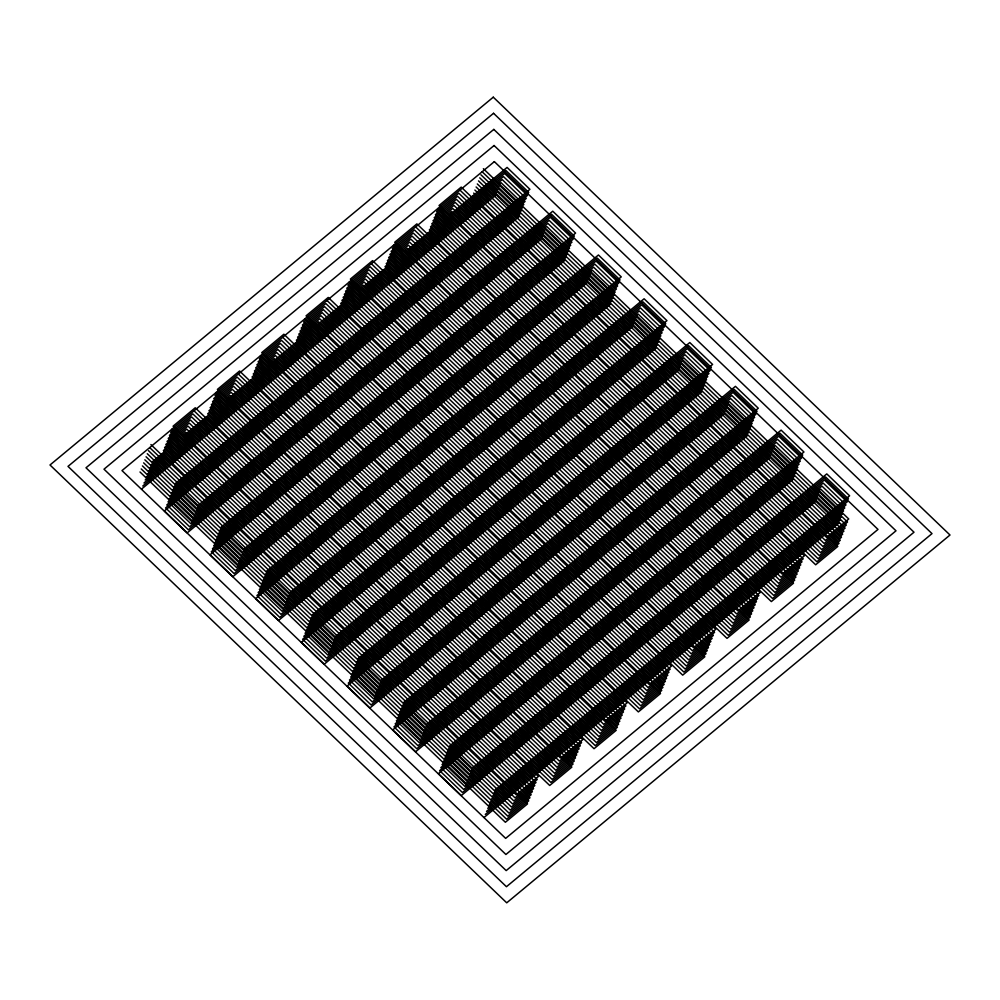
<?xml version="1.0" encoding="UTF-8"?>
<svg xmlns="http://www.w3.org/2000/svg" width="1000" height="1000" viewBox="0 0 1000 1000"><rect width="100%" height="100%" fill="white"/><g stroke="black" fill="none" stroke-linecap="round" stroke-linejoin="round"><path stroke-width="1.5" d="M152.463 461.662L507.075 167.413L529.913 189.312L175.3 483.562L198.125 505.45L552.75 211.2L575.588 233.1L220.963 527.337L243.8 549.237L598.425 254.988L621.263 276.875L266.637 571.125L289.475 593.013L644.1 298.775L666.938 320.662L312.312 614.913L335.15 636.8L689.775 342.55L712.6 364.45L357.987 658.7L380.825 680.588L735.438 386.337L758.275 408.225L403.663 702.475L426.488 724.375L781.112 430.125L803.95 452.013L449.325 746.263L472.163 768.15L826.787 473.9L849.625 495.8L495 790.05M151.25 464.712L505.863 170.463L528.7 192.362L174.088 486.6L196.925 508.5L551.538 214.25L574.375 236.137L219.75 530.388L242.587 552.275L597.212 258.038L620.05 279.925L265.425 574.175L288.263 596.062L642.887 301.812L665.725 323.713L311.1 617.962L333.938 639.85L688.562 345.6L711.388 367.488L356.775 661.737L379.613 683.637L734.225 389.387L757.062 411.275L402.45 705.525L425.275 727.412L779.9 433.162L802.738 455.062L448.113 749.312L470.95 771.2L825.575 476.95L848.413 498.85L493.787 793.088M150.037 467.762L504.65 173.512L527.487 195.4L172.875 489.65L195.712 511.538L550.325 217.3L573.162 239.188L218.538 533.438L241.375 555.325L596 261.075L618.837 282.975L264.212 577.225L287.05 599.113L641.675 304.862L664.513 326.75L309.887 621L332.725 642.9L687.35 348.65L710.175 370.538L355.562 664.788L378.4 686.675L733.012 392.425L755.85 414.325L401.238 708.575L424.062 730.462L778.688 436.213L801.525 458.113L446.9 752.35L469.738 774.25L824.362 480L847.2 501.887L492.575 796.137M148.825 470.8L503.438 176.562L526.275 198.45L171.663 492.7L194.5 514.587L549.113 220.338L571.95 242.237L217.325 536.487L240.162 558.375L594.788 264.125L617.625 286.012L263 580.262L285.837 602.163L640.462 307.913L663.3 329.8L308.675 624.05L331.512 645.938L686.137 351.688L708.975 373.587L354.35 667.837L377.188 689.725L731.8 395.475L754.638 417.375L400.025 711.612L422.85 733.512L777.475 439.263L800.312 461.15L445.688 755.4L468.525 777.288L823.15 483.05L845.987 504.938L491.362 799.188M147.613 473.85L502.238 179.6L525.062 201.5L170.45 495.75L193.287 517.638L547.9 223.388L570.737 245.275L216.112 539.525L238.95 561.425L593.575 267.175L616.413 289.062L261.788 583.312L284.625 605.2L639.25 310.95L662.087 332.85L307.462 627.1L330.3 648.988L684.925 354.738L707.763 376.625L353.137 670.875L375.975 692.775L730.588 398.525L753.425 420.412L398.812 714.663L421.637 736.55L776.263 442.312L799.1 464.2L444.475 758.45L467.312 780.337L821.938 486.087L844.775 507.987L490.15 802.237M146.4 476.9L501.025 182.65L523.85 204.537L169.237 498.787L192.075 520.688L546.688 226.438L569.525 248.325L214.9 542.575L237.738 564.462L592.362 270.212L615.2 292.113L260.575 586.362L283.412 608.25L638.038 314L660.875 335.887L306.25 630.138L329.087 652.038L683.713 357.788L706.55 379.675L351.925 673.925L374.762 695.812L729.375 401.575L752.212 423.462L397.6 717.712L420.438 739.6L775.05 445.35L797.887 467.25L443.263 761.488L466.1 783.388L820.725 489.137L843.562 511.025L488.938 805.275M145.188 479.95L499.812 185.7L522.638 207.587L168.025 501.838L190.863 523.725L545.475 229.475L568.312 251.375L213.688 545.625L236.525 567.513L591.15 273.263L613.987 295.15L259.363 589.4L282.2 611.3L636.825 317.05L659.663 338.938L305.038 633.188L327.875 655.075L682.5 360.838L705.337 382.725L350.712 676.975L373.55 698.863L728.162 404.613L751 426.512L396.388 720.75L419.225 742.65L773.838 448.4L796.675 470.288L442.05 764.538L464.888 786.438L819.513 492.188L842.35 514.075L487.725 808.325M143.975 482.987L498.6 188.738L521.425 210.637L166.812 504.888L189.65 526.775L544.263 232.525L567.1 254.412L212.488 548.663L235.312 570.562L589.938 276.312L612.775 298.2L258.15 592.45L280.988 614.338L635.612 320.1L658.45 341.987L303.825 636.237L326.662 658.125L681.287 363.875L704.125 385.775L349.5 680.013L372.337 701.912L726.95 407.663L749.788 429.55L395.175 723.8L418.013 745.7L772.625 451.45L795.462 473.338L440.838 767.588L463.675 789.475L818.3 495.225L841.137 517.125L486.512 811.375M142.762 486.037L497.388 191.788L520.212 213.675L165.6 507.925L188.438 529.825L543.05 235.575L565.887 257.462L211.275 551.712L234.1 573.6L588.725 279.363L611.562 301.25L256.938 595.5L279.775 617.388L634.4 323.137L657.237 345.037L302.613 639.275L325.45 661.175L680.075 366.925L702.913 388.812L348.288 683.062L371.125 704.963L725.75 410.712L748.575 432.6L393.963 726.85L416.8 748.737L771.413 454.487L794.25 476.388L439.625 770.638L462.463 792.525L817.087 498.275L839.925 520.163L485.3 814.412M141.55 489.087L496.175 194.838L519 216.725L164.387 510.975L187.225 532.863L541.838 238.625L564.675 260.512L210.062 554.763L232.887 576.65L587.513 282.4L610.35 304.3L255.725 598.538L278.562 620.438L633.188 326.188L656.025 348.075L301.4 642.325L324.237 664.225L678.863 369.975L701.7 391.863L347.075 686.112L369.913 708L724.538 413.75L747.362 435.65L392.75 729.9L415.588 751.787L770.2 457.537L793.037 479.425L438.413 773.675L461.25 795.575L815.875 501.325L838.713 523.212L484.087 817.463M483.363 168.713L848.75 518.987L826.587 537.375L461.2 187.1L439.038 205.5L804.425 555.763L782.25 574.163L416.875 223.888L394.712 242.275L760.088 592.55L737.925 610.938L372.55 260.663L350.387 279.062L715.763 629.325L693.6 647.725L328.225 297.45L306.062 315.837L671.438 666.112L649.275 684.5L283.888 334.225L261.725 352.625L627.112 702.887L604.95 721.275L239.562 371.012L217.4 389.4L582.775 739.675L560.612 758.062L195.238 407.788L173.075 426.188L538.45 776.45L516.287 794.837L150.912 444.575M482.15 171.762L847.537 522.038L825.375 540.425L459.988 190.15M480.938 174.812L846.325 525.075L824.163 543.462L458.775 193.2L436.613 211.588L802 561.862L779.825 580.25L414.45 229.975L392.287 248.375L757.663 598.638L735.5 617.025L370.125 266.762L347.962 285.15L713.337 635.425L691.175 653.812L325.8 303.538L303.637 321.925L669.013 672.2L646.85 690.588L281.475 340.325L259.3 358.713L624.688 708.988L602.525 727.375L237.138 377.1L214.975 395.487L580.35 745.763L558.188 764.15L192.812 413.888L170.65 432.275L536.025 782.55L513.862 800.938L148.488 450.662M479.738 177.85L845.113 528.125L822.95 546.512L457.562 196.238L435.4 214.638L800.788 564.9L778.612 583.3L413.237 233.025L391.075 251.412L756.45 601.688L734.287 620.075L368.913 269.8L346.75 288.2L712.125 638.462L689.963 656.862L324.588 306.588L302.425 324.975L667.8 675.25L645.638 693.637L280.262 343.363L258.087 361.763L623.475 712.025L601.312 730.425L235.925 380.15L213.762 398.537L579.138 748.812L556.975 767.2L191.6 416.925L169.438 435.325L534.812 785.588L512.65 803.988L147.275 453.713M478.525 180.9L843.9 531.175L821.737 549.562L456.35 199.288L434.188 217.675L799.575 567.95L777.4 586.337L412.025 236.075L389.862 254.462L755.238 604.738L733.075 623.125L367.7 272.85L345.538 291.238L710.913 641.513L688.75 659.9L323.375 309.637L301.212 328.025L666.587 678.3L644.425 696.688L279.05 346.413L256.875 364.8L622.263 715.075L600.1 733.462L234.713 383.2L212.55 401.587L577.938 751.862L555.763 770.25L190.387 419.975L168.225 438.363L533.6 788.637L511.438 807.025L146.062 456.763M477.312 183.95L842.688 534.212L820.525 552.612L455.138 202.338L432.975 220.725L798.363 571L776.188 589.388L410.812 239.112L388.65 257.512L754.025 607.775L731.862 626.175L366.488 275.9L344.325 294.288L709.7 644.562L687.537 662.95L322.163 312.675L300 331.075L665.375 681.338L643.213 699.737L277.838 349.462L255.662 367.85L621.05 718.125L598.888 736.513L233.5 386.238L211.337 404.637L576.725 754.9L554.55 773.288L189.175 423.025L167.013 441.413L532.388 791.688L510.225 810.075L144.85 459.8M476.1 186.988L841.475 537.263L819.312 555.65L453.925 205.387L431.763 223.775L797.15 574.05L774.987 592.438L409.6 242.162L387.438 260.55L752.812 610.825L730.65 629.212L365.275 278.95L343.113 297.337L708.487 647.6L686.325 666L320.95 315.725L298.788 334.113L664.163 684.388L642 702.775L276.625 352.512L254.45 370.9L619.837 721.162L597.675 739.562L232.288 389.288L210.125 407.675L575.513 757.95L553.337 776.338L187.963 426.075L165.8 444.462L531.175 794.725L509.012 813.125L143.637 462.85M474.888 190.037L840.263 540.312L818.1 558.7L452.713 208.425L430.55 226.825L795.938 577.087L773.775 595.475L408.387 245.212L386.225 263.6L751.6 613.875L729.438 632.263L364.062 281.988L341.9 300.387L707.275 650.65L685.113 669.038L319.738 318.775L297.575 337.163L662.95 687.438L640.788 705.825L275.413 355.55L253.25 373.938L618.625 724.212L596.462 742.6L231.075 392.337L208.912 410.725L574.3 761L552.125 779.388L186.75 429.113L164.587 447.5L529.963 797.775L507.8 816.162L142.425 465.9M473.675 193.088L839.05 543.35L816.888 561.75L451.5 211.475L429.338 229.862L794.725 580.138L772.562 598.525L407.175 248.25L385.012 266.65L750.387 616.912L728.225 635.312L362.85 285.038L340.688 303.425L706.062 653.7L683.9 672.087L318.525 321.812L296.363 340.213L661.737 690.475L639.575 708.875L274.2 358.6L252.037 376.987L617.413 727.262L595.25 745.65L229.862 395.375L207.7 413.775L573.088 764.038L550.913 782.438L185.538 432.163L163.375 450.55L528.75 800.825L506.587 819.212L141.213 468.938M472.463 196.125L837.837 546.4L815.675 564.788L450.3 214.525M437.825 208.538L803.213 558.812L781.038 577.2L415.662 226.938M428.125 232.913L793.512 583.188L771.35 601.575L405.962 251.3M393.5 245.325L758.875 595.588L736.712 613.987L371.337 263.712M383.8 269.688L749.175 619.963L727.013 638.35L361.637 288.087M349.175 282.1L714.55 632.375L692.387 650.763L327.013 300.5M339.475 306.475L704.85 656.75L682.688 675.138L317.312 324.862M304.85 318.888L670.225 669.15L648.062 687.55L282.675 337.275M295.15 343.25L660.525 693.525L638.362 711.912L272.987 361.65M260.512 355.662L625.9 705.938L603.737 724.325L238.35 374.05M250.825 380.037L616.2 730.312L594.038 748.7L228.65 398.425M216.188 392.45L581.562 742.712L559.4 761.112L194.025 410.838M206.488 416.812L571.875 767.087L549.7 785.475L184.325 435.213M171.863 429.225L537.238 779.5L515.075 797.887L149.7 447.612M162.162 453.6L527.537 803.875L505.375 822.262L140 471.987M493.275 97.175L50 464.988L506.725 902.825L950 535.013L493.275 97.175M493.55 113.287L68 466.388L506.45 886.712L932 533.612L493.55 113.287M493.812 129.4L86 467.788L506.188 870.6L914 532.212L493.812 129.4M494.087 145.512L104 469.188L505.913 854.488L896 530.812L494.087 145.512M494.35 161.625L122 470.588L505.65 838.375L878 529.412L494.35 161.625"/></g></svg>
